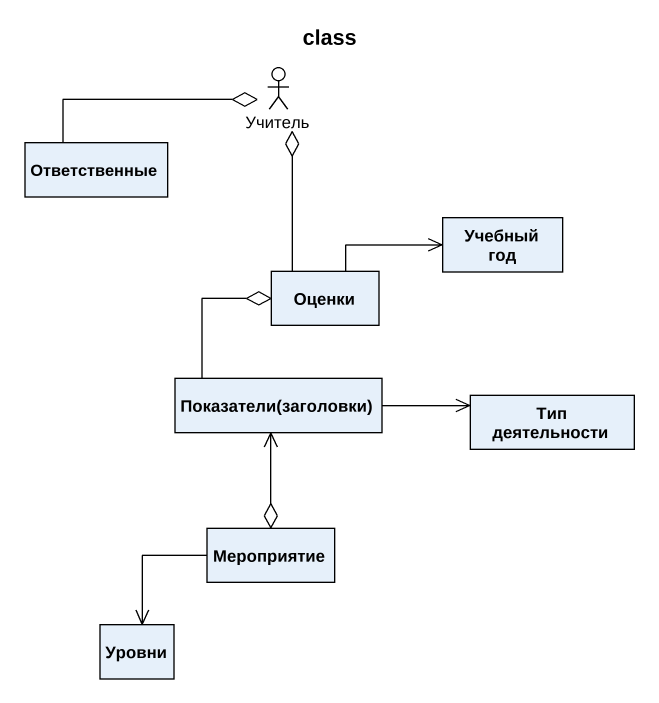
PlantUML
@startuml
title class
allowmixing
hide circle
hide empty members
actor Учитель
class Ответственные
class "Учебный год" as Учебный_год
class Оценки
class "Показатели(заголовки)" as Показатели_заголовки
class "Тип деятельности" as Тип_деятельности
class Мероприятие
class Уровни
Учитель o-left- Ответственные
Учитель o-- Оценки
Оценки -right-> Учебный_год
Оценки o-- Показатели_заголовки
Показатели_заголовки -right-> Тип_деятельности
Мероприятие o-up-> Показатели_заголовки
Мероприятие --> Уровни
@enduml
